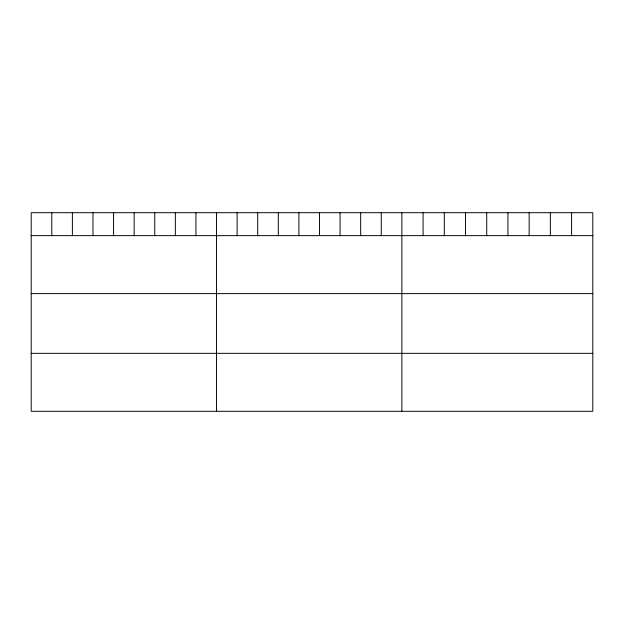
<?xml version="1.0" encoding="UTF-8"?>
<svg xmlns="http://www.w3.org/2000/svg" width="624" height="624" viewBox="0 0 624 624"><rect width="100%" height="100%" fill="white"/><g stroke="black" fill="none" stroke-linecap="round" stroke-linejoin="round"><path stroke-width="0.94" d="M592.8 235.646L592.8 411.31L31.2 411.31L31.2 212.69L592.8 212.69L592.8 235.646L31.2 235.646M31.2 293.615L592.8 293.615M31.2 353.34L592.8 353.34M571.584 212.69L571.584 235.646M550.368 212.69L550.368 235.646M529.152 212.69L529.152 235.646M507.936 212.69L507.936 235.646M486.72 212.69L486.72 235.646M465.504 212.69L465.504 235.646M444.288 212.69L444.288 235.646M423.072 212.69L423.072 235.646M401.856 212.69L401.856 411.31M381.264 212.69L381.264 235.646M360.672 212.69L360.672 235.646M340.08 212.69L340.08 235.646M319.488 212.69L319.488 235.646M298.896 212.69L298.896 235.646M278.304 212.69L278.304 235.646M257.712 212.69L257.712 235.646M237.12 212.69L237.12 235.646M216.528 212.69L216.528 411.31M195.936 212.69L195.936 235.646M175.344 212.69L175.344 235.646M154.752 212.69L154.752 235.646M134.16 212.69L134.16 235.646M113.568 212.69L113.568 235.646M92.976 212.69L92.976 235.646M72.384 212.69L72.384 235.646M51.792 212.69L51.792 235.646"/></g></svg>
